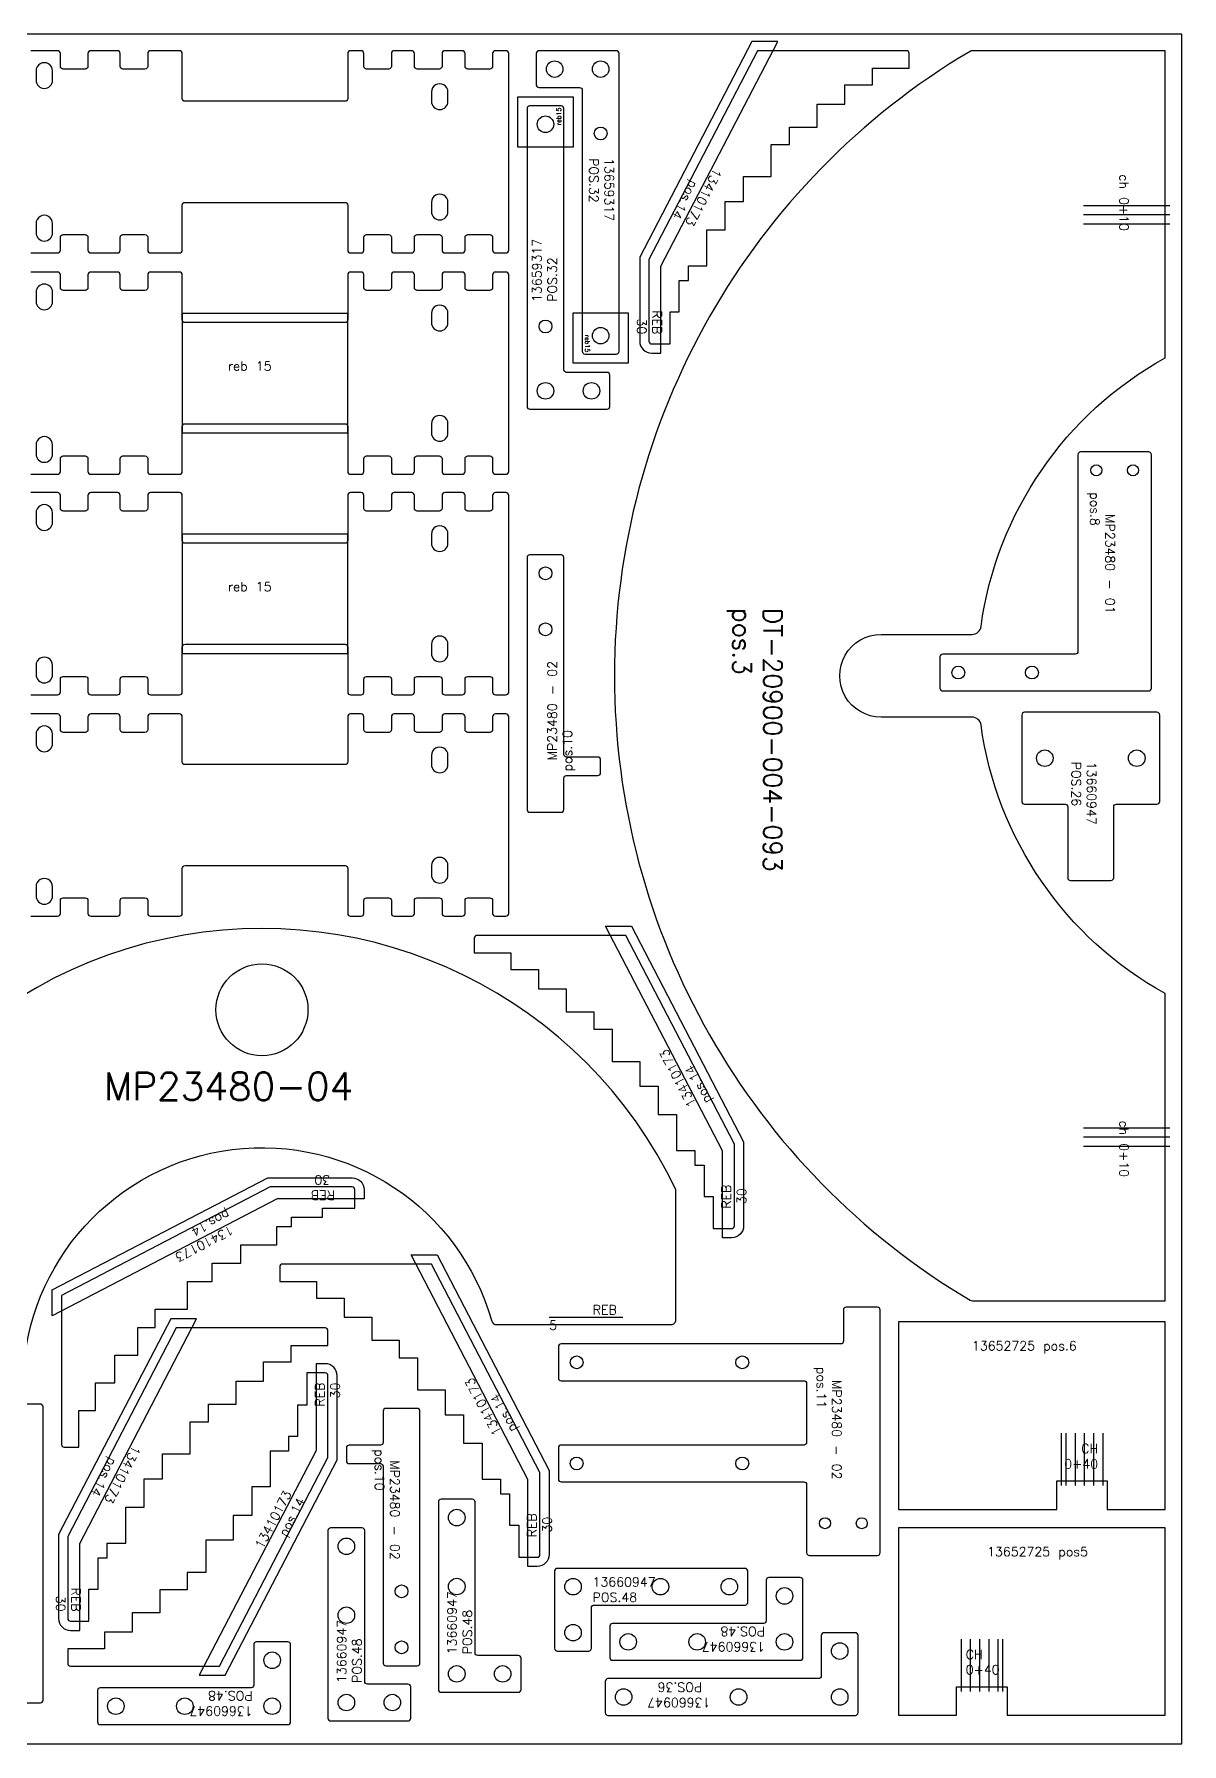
# Model space of a CAD drawing. Header units: millimetres. Extents: x 7875 to 10375, y -105 to 1860.
# Drawn here: x 9127 to 10375, y 0 to 1860 of the extents above; entities that cross this region are included whole.
import ezdxf

# ---------------------------------------------------------------- set-up
doc = ezdxf.new("R2010")
doc.units = ezdxf.units.MM
for name, color, linetype in [('12658287', 7, 'Continuous'), ('13410173', 7, 'Continuous'), ('13660947v0', 7, 'Continuous'), ('Chanfro', 7, 'Continuous'), ('DT-20900-004-093', 7, 'Continuous'), ('MP23480 - 01', 7, 'Continuous'), ('MP23480 - 02', 7, 'Continuous'), ('MP23480-04', 7, 'Continuous'), ('Rebaixo', 7, 'Continuous'), ('sheet', 24, 'Continuous'), ('Texto', 7, 'Continuous')]:
    doc.layers.add(name, color=color, linetype=linetype)
doc.styles.get("Standard").update_dxf_attribs({"font": 'txt.shx'})

msp = doc.modelspace()

# ---------------------------------------------------------------- linework, layer by layer
at = {"color": 7}
for points in [[(9673, 1805, 0.414214), (9676, 1802), (9720, 1802, -0.414214), (9723, 1799), (9723, 1515, 0.414214), (9726, 1512), (9760, 1512, 0.414214), (9763, 1515), (9763, 1839, 0.414214), (9760, 1842), (9676, 1842, 0.414214), (9673, 1839)], [(9753, 1489, 0.414214), (9750, 1492), (9706, 1492, -0.414214), (9703, 1495), (9703, 1779, 0.414214), (9700, 1782), (9666, 1782, 0.414214), (9663, 1779), (9663, 1455, 0.414214), (9666, 1452), (9750, 1452, 0.414214), (9753, 1455)]]:
    msp.add_lwpolyline(points, format="xyb", close=True, dxfattribs=at)
at = {"color": 2}
for points in [[(10067, 459), (10067, 255), (10239, 255), (10239, 286), (10294, 286), (10294, 255), (10357, 255), (10357, 459)], [(10357, 235), (10067, 235), (10067, 31), (10130, 31), (10130, 62), (10185, 62), (10185, 31), (10357, 31)]]:
    msp.add_lwpolyline(points, close=True, dxfattribs=at)
at = {"color": 7}
for centre, radius in [((9693, 1822), 9), ((9743, 1822), 9), ((9683, 1762), 9), ((9743, 1752), 7), ((9683, 1542), 7), ((9743, 1532), 9), ((9683, 1472), 9), ((9733, 1472), 9)]:
    msp.add_circle(centre, radius, dxfattribs=at)
at = {"layer": '12658287', "color": 2}
for points in [[(9123.5, 1622), (9152.5, 1622, 0.414214), (9155.5, 1625), (9155.5, 1639, -0.414214), (9158.5, 1642), (9182.5, 1642, -0.414214), (9185.5, 1639), (9185.5, 1625, 0.414214), (9188.5, 1622), (9217.5, 1622, 0.414214), (9220.5, 1625), (9220.5, 1639, -0.414214), (9223.5, 1642), (9247.5, 1642, -0.414214), (9250.5, 1639), (9250.5, 1625, 0.414214), (9253.5, 1622), (9285, 1622, 0.414214), (9288, 1625), (9288, 1674, -0.414214), (9291, 1677), (9465, 1677, -0.414214), (9468, 1674), (9468, 1625, 0.414214), (9471, 1622), (9482.5, 1622, 0.414214), (9485.5, 1625), (9485.5, 1639, -0.414214), (9488.5, 1642), (9512.5, 1642, -0.414214), (9515.5, 1639), (9515.5, 1625, 0.414214), (9518.5, 1622), (9537.5, 1622, 0.414214), (9540.5, 1625), (9540.5, 1639, -0.414214), (9543.5, 1642), (9567.5, 1642, -0.414214), (9570.5, 1639), (9570.5, 1625, 0.414214), (9573.5, 1622), (9592.5, 1622, 0.414214), (9595.5, 1625), (9595.5, 1639, -0.414214), (9598.5, 1642), (9622.5, 1642, -0.414214), (9625.5, 1639), (9625.5, 1625, 0.414214), (9628.5, 1622), (9640, 1622, 0.414214), (9643, 1625), (9643, 1839, 0.414214), (9640, 1842), (9628.5, 1842, 0.414214), (9625.5, 1839), (9625.5, 1825, -0.414214), (9622.5, 1822), (9598.5, 1822, -0.414214), (9595.5, 1825), (9595.5, 1839, 0.414214), (9592.5, 1842), (9573.5, 1842, 0.414214), (9570.5, 1839), (9570.5, 1825, -0.414214), (9567.5, 1822), (9543.5, 1822, -0.414214), (9540.5, 1825), (9540.5, 1839, 0.414214), (9537.5, 1842), (9518.5, 1842, 0.414214), (9515.5, 1839), (9515.5, 1825, -0.414214), (9512.5, 1822), (9488.5, 1822, -0.414214), (9485.5, 1825), (9485.5, 1839, 0.414214), (9482.5, 1842), (9471, 1842, 0.414214), (9468, 1839), (9468, 1790, -0.414214), (9465, 1787), (9291, 1787, -0.414214), (9288, 1790), (9288, 1839, 0.414214), (9285, 1842), (9253.5, 1842, 0.414214), (9250.5, 1839), (9250.5, 1825, -0.414214), (9247.5, 1822), (9223.5, 1822, -0.414214), (9220.5, 1825), (9220.5, 1839, 0.414214), (9217.5, 1842), (9188.5, 1842, 0.414214), (9185.5, 1839), (9185.5, 1825, -0.414214), (9182.5, 1822), (9158.5, 1822, -0.414214), (9155.5, 1825), (9155.5, 1839, 0.414214), (9152.5, 1842), (9123.5, 1842, 0.414214)], [(9123.5, 900.4), (9152.5, 900.4, 0.414214), (9155.5, 903.4), (9155.5, 917.4, -0.414214), (9158.5, 920.4), (9182.5, 920.4, -0.414214), (9185.5, 917.4), (9185.5, 903.4, 0.414214), (9188.5, 900.4), (9217.5, 900.4, 0.414214), (9220.5, 903.4), (9220.5, 917.4, -0.414214), (9223.5, 920.4), (9247.5, 920.4, -0.414214), (9250.5, 917.4), (9250.5, 903.4, 0.414214), (9253.5, 900.4), (9285, 900.4, 0.414214), (9288, 903.4), (9288, 952.4, -0.414214), (9291, 955.4), (9465, 955.4, -0.414214), (9468, 952.4), (9468, 903.4, 0.414214), (9471, 900.4), (9482.5, 900.4, 0.414214), (9485.5, 903.4), (9485.5, 917.4, -0.414214), (9488.5, 920.4), (9512.5, 920.4, -0.414214), (9515.5, 917.4), (9515.5, 903.4, 0.414214), (9518.5, 900.4), (9537.5, 900.4, 0.414214), (9540.5, 903.4), (9540.5, 917.4, -0.414214), (9543.5, 920.4), (9567.5, 920.4, -0.414214), (9570.5, 917.4), (9570.5, 903.4, 0.414214), (9573.5, 900.4), (9592.5, 900.4, 0.414214), (9595.5, 903.4), (9595.5, 917.4, -0.414214), (9598.5, 920.4), (9622.5, 920.4, -0.414214), (9625.5, 917.4), (9625.5, 903.4, 0.414214), (9628.5, 900.4), (9640, 900.4, 0.414214), (9643, 903.4), (9643, 1117.4, 0.414214), (9640, 1120.4), (9628.5, 1120.4, 0.414214), (9625.5, 1117.4), (9625.5, 1103.4, -0.414214), (9622.5, 1100.4), (9598.5, 1100.4, -0.414214), (9595.5, 1103.4), (9595.5, 1117.4, 0.414214), (9592.5, 1120.4), (9573.5, 1120.4, 0.414214), (9570.5, 1117.4), (9570.5, 1103.4, -0.414214), (9567.5, 1100.4), (9543.5, 1100.4, -0.414214), (9540.5, 1103.4), (9540.5, 1117.4, 0.414214), (9537.5, 1120.4), (9518.5, 1120.4, 0.414214), (9515.5, 1117.4), (9515.5, 1103.4, -0.414214), (9512.5, 1100.4), (9488.5, 1100.4, -0.414214), (9485.5, 1103.4), (9485.5, 1117.4, 0.414214), (9482.5, 1120.4), (9471, 1120.4, 0.414214), (9468, 1117.4), (9468, 1068.4, -0.414214), (9465, 1065.4), (9291, 1065.4, -0.414214), (9288, 1068.4), (9288, 1117.4, 0.414214), (9285, 1120.4), (9253.5, 1120.4, 0.414214), (9250.5, 1117.4), (9250.5, 1103.4, -0.414214), (9247.5, 1100.4), (9223.5, 1100.4, -0.414214), (9220.5, 1103.4), (9220.5, 1117.4, 0.414214), (9217.5, 1120.4), (9188.5, 1120.4, 0.414214), (9185.5, 1117.4), (9185.5, 1103.4, -0.414214), (9182.5, 1100.4), (9158.5, 1100.4, -0.414214), (9155.5, 1103.4), (9155.5, 1117.4, 0.414214), (9152.5, 1120.4), (9123.5, 1120.4, 0.414214)]]:
    msp.add_lwpolyline(points, format="xyb", dxfattribs=at)
for points in [[(9129, 1810, 0.999961), (9147, 1810), (9147, 1820, 1.000039), (9129, 1820)], [(9559, 1787, 0.999961), (9577, 1787), (9577, 1797, 1.000039), (9559, 1797)], [(9577, 1677, 1.000039), (9559, 1677), (9559, 1667, 0.999914), (9577, 1667)], [(9147, 1654, 1.000086), (9129, 1654), (9129, 1644, 0.999961), (9147, 1644)], [(9129, 1088.4, 0.999958), (9147, 1088.4), (9147, 1098.4, 1.000087), (9129, 1098.4)], [(9559, 1065.4, 0.999958), (9577, 1065.4), (9577, 1075.4, 1.000042), (9559, 1075.4)], [(9577, 955.4, 1.000087), (9559, 955.4), (9559, 945.4, 0.999958), (9577, 945.4)], [(9147, 932.4, 1.000042), (9129, 932.4), (9129, 922.4, 0.999958), (9147, 922.4)]]:
    msp.add_lwpolyline(points, format="xyb", close=True, dxfattribs=at)
at = {"layer": '12658287', "color": 6}
for points in [[(9123.5, 1381.2), (9152.5, 1381.2, 0.414214), (9155.5, 1384.2), (9155.5, 1398.2, -0.414214), (9158.5, 1401.2), (9182.5, 1401.2, -0.414214), (9185.5, 1398.2), (9185.5, 1384.2, 0.414214), (9188.5, 1381.2), (9217.5, 1381.2, 0.414214), (9220.5, 1384.2), (9220.5, 1398.2, -0.414214), (9223.5, 1401.2), (9247.5, 1401.2, -0.414214), (9250.5, 1398.2), (9250.5, 1384.2, 0.414214), (9253.5, 1381.2), (9285, 1381.2, 0.414214), (9288, 1384.2), (9288, 1433.2, -0.414214), (9291, 1436.2), (9465, 1436.2, -0.414214), (9468, 1433.2), (9468, 1384.2, 0.414214), (9471, 1381.2), (9482.5, 1381.2, 0.414214), (9485.5, 1384.2), (9485.5, 1398.2, -0.414214), (9488.5, 1401.2), (9512.5, 1401.2, -0.414214), (9515.5, 1398.2), (9515.5, 1384.2, 0.414214), (9518.5, 1381.2), (9537.5, 1381.2, 0.414214), (9540.5, 1384.2), (9540.5, 1398.2, -0.414214), (9543.5, 1401.2), (9567.5, 1401.2, -0.414214), (9570.5, 1398.2), (9570.5, 1384.2, 0.414214), (9573.5, 1381.2), (9592.5, 1381.2, 0.414214), (9595.5, 1384.2), (9595.5, 1398.2, -0.414214), (9598.5, 1401.2), (9622.5, 1401.2, -0.414214), (9625.5, 1398.2), (9625.5, 1384.2, 0.414214), (9628.5, 1381.2), (9640, 1381.2, 0.414214), (9643, 1384.2), (9643, 1598.2, 0.414214), (9640, 1601.2), (9628.5, 1601.2, 0.414214), (9625.5, 1598.2), (9625.5, 1584.2, -0.414214), (9622.5, 1581.2), (9598.5, 1581.2, -0.414214), (9595.5, 1584.2), (9595.5, 1598.2, 0.414214), (9592.5, 1601.2), (9573.5, 1601.2, 0.414214), (9570.5, 1598.2), (9570.5, 1584.2, -0.414214), (9567.5, 1581.2), (9543.5, 1581.2, -0.414214), (9540.5, 1584.2), (9540.5, 1598.2, 0.414214), (9537.5, 1601.2), (9518.5, 1601.2, 0.414214), (9515.5, 1598.2), (9515.5, 1584.2, -0.414214), (9512.5, 1581.2), (9488.5, 1581.2, -0.414214), (9485.5, 1584.2), (9485.5, 1598.2, 0.414214), (9482.5, 1601.2), (9471, 1601.2, 0.414214), (9468, 1598.2), (9468, 1549.2, -0.414214), (9465, 1546.2), (9291, 1546.2, -0.414214), (9288, 1549.2), (9288, 1598.2, 0.414214), (9285, 1601.2), (9253.5, 1601.2, 0.414214), (9250.5, 1598.2), (9250.5, 1584.2, -0.414214), (9247.5, 1581.2), (9223.5, 1581.2, -0.414214), (9220.5, 1584.2), (9220.5, 1598.2, 0.414214), (9217.5, 1601.2), (9188.5, 1601.2, 0.414214), (9185.5, 1598.2), (9185.5, 1584.2, -0.414214), (9182.5, 1581.2), (9158.5, 1581.2, -0.414214), (9155.5, 1584.2), (9155.5, 1598.2, 0.414214), (9152.5, 1601.2), (9123.5, 1601.2, 0.414214)], [(9123.5, 1141.2), (9152.5, 1141.2, 0.414214), (9155.5, 1144.2), (9155.5, 1158.2, -0.414214), (9158.5, 1161.2), (9182.5, 1161.2, -0.414214), (9185.5, 1158.2), (9185.5, 1144.2, 0.414214), (9188.5, 1141.2), (9217.5, 1141.2, 0.414214), (9220.5, 1144.2), (9220.5, 1158.2, -0.414214), (9223.5, 1161.2), (9247.5, 1161.2, -0.414214), (9250.5, 1158.2), (9250.5, 1144.2, 0.414214), (9253.5, 1141.2), (9285, 1141.2, 0.414214), (9288, 1144.2), (9288, 1193.2, -0.414214), (9291, 1196.2), (9465, 1196.2, -0.414214), (9468, 1193.2), (9468, 1144.2, 0.414214), (9471, 1141.2), (9482.5, 1141.2, 0.414214), (9485.5, 1144.2), (9485.5, 1158.2, -0.414214), (9488.5, 1161.2), (9512.5, 1161.2, -0.414214), (9515.5, 1158.2), (9515.5, 1144.2, 0.414214), (9518.5, 1141.2), (9537.5, 1141.2, 0.414214), (9540.5, 1144.2), (9540.5, 1158.2, -0.414214), (9543.5, 1161.2), (9567.5, 1161.2, -0.414214), (9570.5, 1158.2), (9570.5, 1144.2, 0.414214), (9573.5, 1141.2), (9592.5, 1141.2, 0.414214), (9595.5, 1144.2), (9595.5, 1158.2, -0.414214), (9598.5, 1161.2), (9622.5, 1161.2, -0.414214), (9625.5, 1158.2), (9625.5, 1144.2, 0.414214), (9628.5, 1141.2), (9640, 1141.2, 0.414214), (9643, 1144.2), (9643, 1358.2, 0.414214), (9640, 1361.2), (9628.5, 1361.2, 0.414214), (9625.5, 1358.2), (9625.5, 1344.2, -0.414214), (9622.5, 1341.2), (9598.5, 1341.2, -0.414214), (9595.5, 1344.2), (9595.5, 1358.2, 0.414214), (9592.5, 1361.2), (9573.5, 1361.2, 0.414214), (9570.5, 1358.2), (9570.5, 1344.2, -0.414214), (9567.5, 1341.2), (9543.5, 1341.2, -0.414214), (9540.5, 1344.2), (9540.5, 1358.2, 0.414214), (9537.5, 1361.2), (9518.5, 1361.2, 0.414214), (9515.5, 1358.2), (9515.5, 1344.2, -0.414214), (9512.5, 1341.2), (9488.5, 1341.2, -0.414214), (9485.5, 1344.2), (9485.5, 1358.2, 0.414214), (9482.5, 1361.2), (9471, 1361.2, 0.414214), (9468, 1358.2), (9468, 1309.2, -0.414214), (9465, 1306.2), (9291, 1306.2, -0.414214), (9288, 1309.2), (9288, 1358.2, 0.414214), (9285, 1361.2), (9253.5, 1361.2, 0.414214), (9250.5, 1358.2), (9250.5, 1344.2, -0.414214), (9247.5, 1341.2), (9223.5, 1341.2, -0.414214), (9220.5, 1344.2), (9220.5, 1358.2, 0.414214), (9217.5, 1361.2), (9188.5, 1361.2, 0.414214), (9185.5, 1358.2), (9185.5, 1344.2, -0.414214), (9182.5, 1341.2), (9158.5, 1341.2, -0.414214), (9155.5, 1344.2), (9155.5, 1358.2, 0.414214), (9152.5, 1361.2), (9123.5, 1361.2, 0.414214)]]:
    msp.add_lwpolyline(points, format="xyb", dxfattribs=at)
for points in [[(9129, 1569.2, 0.999941), (9147, 1569.2), (9147, 1579.2, 0.999951), (9129, 1579.2)], [(9559, 1546.2, 0.999941), (9577, 1546.2), (9577, 1556.2, 1.000059), (9559, 1556.2)], [(9577, 1436.2, 1.000059), (9559, 1436.2), (9559, 1426.2, 0.999941), (9577, 1426.2)], [(9147, 1413.2, 1.000059), (9129, 1413.2), (9129, 1403.2, 0.999941), (9147, 1403.2)], [(9129, 1329.2, 0.999944), (9147, 1329.2), (9147, 1339.2, 1.000056), (9129, 1339.2)], [(9559, 1306.2, 0.999944), (9577, 1306.2), (9577, 1316.2, 1.000056), (9559, 1316.2)], [(9577, 1196.2, 1.000056), (9559, 1196.2), (9559, 1186.2, 0.999944), (9577, 1186.2)], [(9147, 1173.2, 1.000056), (9129, 1173.2), (9129, 1163.2, 0.999944), (9147, 1163.2)]]:
    msp.add_lwpolyline(points, format="xyb", close=True, dxfattribs=at)
at = {"layer": '12658287', "color": 1}
msp.add_lwpolyline([(9133.7, 369.6), (8844.7, 369.6, 0.414214), (8841.7, 366.6), (8841.7, 47.6, 0.414214), (8844.7, 44.6), (9133.7, 44.6, 0.414214), (9136.7, 47.6), (9136.7, 366.6, 0.414214)], format="xyb", close=True, dxfattribs=at)
at = {"layer": '13410173', "color": 4}
for points in [[(9818.5, 1558), (9828.5, 1558), (9828.5, 1592), (9838.5, 1592), (9838.5, 1608), (9858.5, 1608), (9858.5, 1647), (9878.5, 1647), (9878.5, 1678), (9898.5, 1678), (9898.5, 1705), (9928.5, 1705), (9928.5, 1740), (9948.5, 1740), (9948.5, 1759), (9978.5, 1759), (9978.5, 1784), (10008.5, 1784), (10008.5, 1805), (10038.5, 1805), (10038.5, 1823), (10078.5, 1823), (10078.5, 1839, 0.414214), (10075.5, 1842), (9913.5, 1842), (9795.5, 1615), (9795.5, 1526, 0.414214), (9798.5, 1523), (9818.5, 1523)], [(9186.5, 168.4), (9196.5, 168.4), (9196.5, 202.4), (9206.5, 202.4), (9206.5, 218.4), (9226.5, 218.4), (9226.5, 257.4), (9246.5, 257.4), (9246.5, 288.4), (9266.5, 288.4), (9266.5, 315.4), (9296.5, 315.4), (9296.5, 350.4), (9316.5, 350.4), (9316.5, 369.4), (9346.5, 369.4), (9346.5, 394.4), (9376.5, 394.4), (9376.5, 415.4), (9406.5, 415.4), (9406.5, 433.4), (9446.5, 433.4), (9446.5, 449.4, 0.414214), (9443.5, 452.4), (9281.5, 452.4), (9163.5, 225.4), (9163.5, 136.4, 0.414214), (9166.5, 133.4), (9186.5, 133.4)], [(9423.5, 368.5), (9413.5, 368.5), (9413.5, 334.5), (9403.5, 334.5), (9403.5, 318.5), (9383.5, 318.5), (9383.5, 279.5), (9363.5, 279.5), (9363.5, 248.5), (9343.5, 248.5), (9343.5, 221.5), (9313.5, 221.5), (9313.5, 186.5), (9293.5, 186.5), (9293.5, 167.5), (9263.5, 167.5), (9263.5, 142.5), (9233.5, 142.5), (9233.5, 121.5), (9203.5, 121.5), (9203.5, 103.5), (9163.5, 103.5), (9163.5, 87.5, 0.414214), (9166.5, 84.5), (9328.5, 84.5), (9446.5, 311.5), (9446.5, 400.5, 0.414214), (9443.5, 403.5), (9423.5, 403.5)]]:
    msp.add_lwpolyline(points, format="xyb", close=True, dxfattribs=at)
at = {"layer": '13410173', "color": 3}
for points in [[(9865.5, 595.5), (9865.5, 560.5), (9885.5, 560.5, 0.414214), (9888.5, 563.5), (9888.5, 652.5), (9770.5, 879.5), (9608.5, 879.5, 0.414214), (9605.5, 876.5), (9605.5, 860.5), (9645.5, 860.5), (9645.5, 842.5), (9675.5, 842.5), (9675.5, 821.5), (9705.5, 821.5), (9705.5, 796.5), (9735.5, 796.5), (9735.5, 777.5), (9755.5, 777.5), (9755.5, 742.5), (9785.5, 742.5), (9785.5, 715.5), (9805.5, 715.5), (9805.5, 684.5), (9825.5, 684.5), (9825.5, 645.5), (9845.5, 645.5), (9845.5, 629.5), (9855.5, 629.5), (9855.5, 595.5)], [(9440.7, 582.8), (9475.7, 582.8), (9475.7, 602.8, 0.414214), (9472.7, 605.8), (9383.7, 605.8), (9156.7, 487.8), (9156.7, 325.8, 0.414214), (9159.7, 322.8), (9175.7, 322.8), (9175.7, 362.8), (9193.7, 362.8), (9193.7, 392.8), (9214.7, 392.8), (9214.7, 422.8), (9239.7, 422.8), (9239.7, 452.8), (9258.7, 452.8), (9258.7, 472.8), (9293.7, 472.8), (9293.7, 502.8), (9320.7, 502.8), (9320.7, 522.8), (9351.7, 522.8), (9351.7, 542.8), (9390.7, 542.8), (9390.7, 562.8), (9406.7, 562.8), (9406.7, 572.8), (9440.7, 572.8)], [(9654, 238), (9654, 203), (9674, 203, 0.414214), (9677, 206), (9677, 295), (9559, 522), (9397, 522, 0.414214), (9394, 519), (9394, 503), (9434, 503), (9434, 485), (9464, 485), (9464, 464), (9494, 464), (9494, 439), (9524, 439), (9524, 420), (9544, 420), (9544, 385), (9574, 385), (9574, 358), (9594, 358), (9594, 327), (9614, 327), (9614, 288), (9634, 288), (9634, 272), (9644, 272), (9644, 238)]]:
    msp.add_lwpolyline(points, format="xyb", close=True, dxfattribs=at)
at = {"layer": '13660947v0', "color": 2}
for points in [[(10348, 1122.3), (10204, 1122.3, 0.414214), (10201, 1119.3), (10201, 1025.3, 0.414214), (10204, 1022.3), (10248, 1022.3, -0.414214), (10251, 1019.3), (10251, 942.3, 0.414214), (10254, 939.3), (10298, 939.3, 0.414214), (10301, 942.3), (10301, 1019.3, -0.414214), (10304, 1022.3), (10348, 1022.3, 0.414214), (10351, 1025.3), (10351, 1119.3, 0.414214)], [(9569.5, 56.1), (9653.5, 56.1, 0.414214), (9656.5, 59.1), (9656.5, 93.1, 0.414214), (9653.5, 96.1), (9609.5, 96.1, -0.414214), (9606.5, 99.1), (9606.5, 263.1, 0.414214), (9603.5, 266.1), (9569.5, 266.1, 0.414214), (9566.5, 263.1), (9566.5, 59.1, 0.414214)], [(9449.5, 24.9), (9533.5, 24.9, 0.414214), (9536.5, 27.9), (9536.5, 61.9, 0.414214), (9533.5, 64.9), (9489.5, 64.9, -0.414214), (9486.5, 67.9), (9486.5, 231.9, 0.414214), (9483.5, 234.9), (9449.5, 234.9, 0.414214), (9446.5, 231.9), (9446.5, 27.9, 0.414214)], [(9693, 187.9), (9693, 103.9, 0.414214), (9696, 100.9), (9730, 100.9, 0.414214), (9733, 103.9), (9733, 147.9, -0.414214), (9736, 150.9), (9900, 150.9, 0.414214), (9903, 153.9), (9903, 187.9, 0.414214), (9900, 190.9), (9696, 190.9, 0.414214)], [(9963, 93.9), (9963, 177.9, 0.414214), (9960, 180.9), (9926, 180.9, 0.414214), (9923, 177.9), (9923, 133.9, -0.414214), (9920, 130.9), (9756, 130.9, 0.414214), (9753, 127.9), (9753, 93.9, 0.414214), (9756, 90.9), (9960, 90.9, 0.414214)], [(9980, 70.9), (9751, 70.9, 0.414214), (9748, 67.9), (9748, 33.9, 0.414214), (9751, 30.9), (10020, 30.9, 0.414214), (10023, 33.9), (10023, 117.9, 0.414214), (10020, 120.9), (9986, 120.9, 0.414214), (9983, 117.9), (9983, 73.9, -0.414214)], [(9405.8, 23.9), (9405.8, 107.9, 0.414214), (9402.8, 110.9), (9368.8, 110.9, 0.414214), (9365.8, 107.9), (9365.8, 63.9, -0.414214), (9362.8, 60.9), (9198.8, 60.9, 0.414214), (9195.8, 57.9), (9195.8, 23.9, 0.414214), (9198.8, 20.9), (9402.8, 20.9, 0.414214)]]:
    msp.add_lwpolyline(points, format="xyb", close=True, dxfattribs=at)
for centre in [(10226, 1072.3), (10326, 1072.3), (9586.5, 246.1), (9466.5, 214.9), (9586.5, 171.1), (9713, 170.9), (9808, 170.9), (9883, 170.9), (9943, 160.9), (9466.5, 139.9), (9713, 120.9), (9773, 110.9), (9848, 110.9), (9943, 110.9), (9385.8, 90.9), (10003, 100.9), (9586.5, 76.1), (9636.5, 76.1), (9768, 50.9), (9893, 50.9), (10003, 50.9), (9215.8, 40.9), (9290.8, 40.9), (9385.8, 40.9), (9466.5, 44.9), (9516.5, 44.9)]:
    msp.add_circle(centre, 9, dxfattribs=at)
at = {"layer": 'Chanfro', "color": 2}
for p, q in [((10268, 1673.8), (10362, 1673.8)), ((10268, 1663.8), (10362, 1663.8)), ((10268, 1653.8), (10362, 1653.8)), ((10268, 670.2), (10362, 670.2)), ((10268, 660.2), (10362, 660.2)), ((10268, 650.2), (10362, 650.2)), ((10244, 338), (10244, 281)), ((10249, 338), (10249, 281)), ((10259, 338), (10259, 281)), ((10269, 338), (10269, 281)), ((10279, 338), (10279, 281)), ((10289, 338), (10289, 281)), ((10135, 114), (10135, 57)), ((10145, 114), (10145, 57)), ((10155, 114), (10155, 57)), ((10165, 114), (10165, 57)), ((10175, 114), (10175, 57)), ((10180, 114), (10180, 57))]:
    msp.add_line(p, q, dxfattribs=at)
at = {"layer": 'DT-20900-004-093', "color": 2}
msp.add_lwpolyline([(10357, 1507.8), (10357, 1842), (10147.3, 1842, 0.134751), (10144.7, 1841.3, 0.56926), (10144.7, 482.7, 0.134751), (10147.3, 482), (10357, 482), (10357, 816.2, -0.236749), (10156.7, 1108.4, 0.374855), (10146.8, 1117), (10048, 1117, -1.000016), (10048, 1207), (10146.8, 1207, 0.374855), (10156.7, 1215.6, -0.236749)], format="xyb", close=True, dxfattribs=at)
at = {"layer": 'MP23480 - 01', "color": 2}
msp.add_lwpolyline([(10259, 1185.5), (10115, 1185.5, 0.414214), (10112, 1182.5), (10112, 1148.5, 0.414214), (10115, 1145.5), (10339, 1145.5, 0.414214), (10342, 1148.5), (10342, 1402.5, 0.414214), (10339, 1405.5), (10265, 1405.5, 0.414214), (10262, 1402.5), (10262, 1188.5, -0.414214)], format="xyb", close=True, dxfattribs=at)
for centre, radius in [((10282, 1385.5), 6), ((10322, 1385.5), 6), ((10132, 1165.5), 7), ((10212, 1165.5), 7)]:
    msp.add_circle(centre, radius, dxfattribs=at)
at = {"layer": 'MP23480 - 02', "color": 2}
for points in [[(9740, 1073.5), (9706, 1073.5, -0.414214), (9703, 1076.5), (9703, 1290.5, 0.414214), (9700, 1293.5), (9666, 1293.5, 0.414214), (9663, 1290.5), (9663, 1016.5, 0.414214), (9666, 1013.5), (9700, 1013.5, 0.414214), (9703, 1016.5), (9703, 1050.5, -0.414214), (9706, 1053.5), (9740, 1053.5, 0.414214), (9743, 1056.5), (9743, 1070.5, 0.414214)], [(9697, 432), (9697, 398, 0.414214), (9700, 395), (9964, 395, -0.414214), (9967, 392), (9967, 328, -0.414214), (9964, 325), (9700, 325, 0.414214), (9697, 322), (9697, 288, 0.414214), (9700, 285), (9964, 285, -0.414214), (9967, 282), (9967, 208, 0.414214), (9970, 205), (10044, 205, 0.414214), (10047, 208), (10047, 472, 0.414214), (10044, 475), (10010, 475, 0.414214), (10007, 472), (10007, 438, -0.414214), (10004, 435), (9700, 435, 0.414214)], [(9469.5, 304.9), (9503.5, 304.9, -0.414214), (9506.5, 301.9), (9506.5, 87.9, 0.414214), (9509.5, 84.9), (9543.5, 84.9, 0.414214), (9546.5, 87.9), (9546.5, 361.9, 0.414214), (9543.5, 364.9), (9509.5, 364.9, 0.414214), (9506.5, 361.9), (9506.5, 327.9, -0.414214), (9503.5, 324.9), (9469.5, 324.9, 0.414214), (9466.5, 321.9), (9466.5, 307.9, 0.414214)]]:
    msp.add_lwpolyline(points, format="xyb", close=True, dxfattribs=at)
for centre, radius in [((9683, 1273.5), 7), ((9683, 1212.5), 7), ((9717, 415), 7), ((9897, 415), 7), ((9717, 305), 7), ((9897, 305), 7), ((9987, 240), 6), ((10027, 240), 6), ((9526.5, 165.9), 7), ((9526.5, 104.9), 7)]:
    msp.add_circle(centre, radius, dxfattribs=at)
at = {"layer": 'MP23480-04', "color": 2}
msp.add_lwpolyline([(8881.2, 391.1), (9109.8, 391.1, 0.405947), (9114.8, 395.9, -0.857865), (9624.7, 459.7, 0.335189), (9629.6, 456.1), (9819.7, 456.1, 0.414214), (9824.7, 461.1), (9824.7, 603, 0.792914), (8876.2, 396.1, 0.418672)], format="xyb", close=True, dxfattribs=at)
msp.add_circle((9374.7, 798.6), 50, dxfattribs=at)
at = {"layer": 'Rebaixo', "color": 2}
msp.add_line((9687, 464), (9767, 464), dxfattribs=at)
at = {"layer": 'Rebaixo', "color": 4}
for points in [[(9935.6, 1852), (9907.4, 1852), (9785.5, 1617.4), (9785.5, 1526, 0.414214), (9798.5, 1513), (9808.5, 1513), (9808.5, 1607.5)], [(9303.6, 462.4), (9275.5, 462.4), (9153.5, 227.9), (9153.5, 136.4, 0.414214), (9166.5, 123.4), (9176.5, 123.4), (9176.5, 217.9)], [(9306.4, 74.5), (9334.6, 74.5), (9456.5, 309.1), (9456.5, 400.5, 0.414214), (9443.5, 413.5), (9433.5, 413.5), (9433.5, 319)]]:
    msp.add_lwpolyline(points, format="xyb", close=True, dxfattribs=at)
at = {"layer": 'Rebaixo', "color": 7, "linetype": 'Continuous', "lineweight": 25}
for points in [[(9653, 1737), (9653, 1792), (9713, 1792), (9713, 1737)], [(9773, 1557), (9773, 1502), (9713, 1502), (9713, 1557)]]:
    msp.add_lwpolyline(points, close=True, dxfattribs=at)
at = {"layer": 'Rebaixo', "color": 6}
for points in [[(9288, 1556.2), (9288, 1426.2), (9468, 1426.2), (9468, 1556.2)], [(9288, 1316.2), (9288, 1186.2), (9468, 1186.2), (9468, 1316.2)]]:
    msp.add_lwpolyline(points, close=True, dxfattribs=at)
at = {"layer": 'Rebaixo', "color": 3}
for points in [[(9748.4, 889.5), (9776.6, 889.5), (9898.5, 655), (9898.5, 563.5, -0.414214), (9885.5, 550.5), (9875.5, 550.5), (9875.5, 645)], [(9146.7, 465.7), (9146.7, 493.8), (9381.2, 615.8), (9472.7, 615.8, -0.414214), (9485.7, 602.8), (9485.7, 592.8), (9391.2, 592.8)], [(9536.9, 532), (9565.1, 532), (9687, 297.5), (9687, 206, -0.414214), (9674, 193), (9664, 193), (9664, 287.5)]]:
    msp.add_lwpolyline(points, format="xyb", close=True, dxfattribs=at)
at = {"layer": 'sheet', "color": 7}
msp.add_lwpolyline([(7875, 0), (10375, 0), (10375, 1860), (7875, 1860)], close=True, dxfattribs=at)

# ---------------------------------------------------------------- texts
at = {"layer": 'Chanfro', "color": 2, "char_height": 10, "width": 77.647, "rotation": 270}
for insert, attachment_point in [((10307.2, 1645.9), 9), ((10307.2, 678.1), 7)]:
    msp.add_mtext('ch 0+10', dxfattribs=dict(at, insert=insert, attachment_point=attachment_point))
at = {"layer": 'Chanfro', "color": 2, "char_height": 10, "width": 32.324}
for s, insert, attachment_point in [('CH 0+40', (10284, 326.2), 3), ('{\\W1.79937; }CH \\P{\\W0.271251; }0+40', (10140, 102.2), 1)]:
    msp.add_mtext(s, dxfattribs=dict(at, insert=insert, attachment_point=attachment_point))
at = {"layer": 'Rebaixo', "color": 7, "char_height": 5, "attachment_point": 1}
for insert, rotation in [((9694.9, 1760.8), 90), ((9731.1, 1533.2), 270)]:
    msp.add_mtext_dynamic_manual_height_columns('reb15', width=44.144, gutter_width=12.5, heights=[0], dxfattribs=dict(at, insert=insert, rotation=rotation))
at = {"layer": 'Rebaixo', "color": 4, "char_height": 10, "attachment_point": 3}
for insert, rotation in [((9809.4, 1533.5), 270), ((9432.6, 393), 90), ((9177.5, 143.9), 270)]:
    msp.add_mtext_dynamic_manual_height_columns('REB\\P30', width=51.612, gutter_width=12.5, heights=[0], dxfattribs=dict(at, insert=insert, rotation=rotation))
at = {"layer": 'Rebaixo', "color": 6, "char_height": 10, "attachment_point": 1}
for insert in [(9337.7, 1504), (9337.7, 1264)]:
    msp.add_mtext_dynamic_manual_height_columns('reb 15', width=89.19, gutter_width=12.5, heights=[0], dxfattribs=dict(at, insert=insert))
at = {"layer": 'Rebaixo', "color": 3, "char_height": 10, "attachment_point": 1}
for insert, rotation in [((9465.2, 591.8), 180), ((9874.6, 571), 90), ((9663.1, 213.5), 90)]:
    msp.add_mtext_dynamic_manual_height_columns('{\\W1.247266; }REB\\P{\\W1.8306; }30', width=51.612, gutter_width=12.5, heights=[0], dxfattribs=dict(at, insert=insert, rotation=rotation))
at = {"layer": 'Rebaixo', "color": 2, "insert": (9687, 477.1), "char_height": 10, "width": 80, "attachment_point": 1}
msp.add_mtext('{\\W5.318101; }REB 5', dxfattribs=at)
at = {"layer": 'Texto', "color": 7, "char_height": 10, "width": 171.219, "attachment_point": 1}
for insert, rotation in [((9757.3, 1725.2), 270), ((9668.7, 1568.8), 90)]:
    msp.add_mtext('13659317\\PPOS.32', dxfattribs=dict(at, insert=insert, rotation=rotation))
at = {"layer": 'Texto', "color": 4, "char_height": 10, "width": 109.081, "attachment_point": 3}
for insert, rotation in [((9843.6, 1649.8), 242.5), ((9211.7, 260.2), 242.5), ((9398.4, 276.7), 62.5)]:
    msp.add_mtext('13410173 pos.14', dxfattribs=dict(at, insert=insert, rotation=rotation))
at = {"layer": 'Texto', "color": 2, "attachment_point": 1}
for s, insert, char_height, width, rotation in [('{\\W2.656171; }MP23480 - 01 pos.8', (10302.1, 1361.6), 10, 144.78, 270), ('DT-20900-004-093\\Ppos.3', (9940.2, 1235.8), 20, 141.222, 270), ('{\\W1.340094; }MP23480 - 02 pos.10', (9685.3, 1057.9), 10, 142.278, 90), ('13660947 POS.26', (10281.9, 1068.5), 10, 116.776, 270), ('{\\W1.584383; }MP23480 - 02 pos.11', (10004.8, 410), 10, 142.278, 270), ('{\\W1.340094; }MP23480 - 02 pos.10', (9524.2, 320.5), 10, 142.278, 270), ('13660947 \\PPOS.48', (9576.3, 97.4), 10, 116.776, 90), ('13660947 \\PPOS.48', (9456.3, 66.2), 10, 116.776, 90), ('13660947 \\PPOS.48', (9921.7, 100.6), 10, 116.776, 180), ('13660947 \\PPOS.48', (9364.5, 30.6), 10, 116.776, 180), ('13660947\\P POS.36', (9862.3, 39.9), 10, 116.776, 180)]:
    msp.add_mtext(s, dxfattribs=dict(at, insert=insert, char_height=char_height, width=width, rotation=rotation))
at = {"layer": 'Texto', "color": 3, "char_height": 10, "width": 109.081, "attachment_point": 1}
for insert, rotation in [((9840.4, 687.3), 117.5), ((9348.9, 557.6), 207.5), ((9628.8, 329.8), 117.5)]:
    msp.add_mtext('{\\W0.424631; }13410173 pos.14', dxfattribs=dict(at, insert=insert, rotation=rotation))
at = {"layer": 'Texto', "color": 2}
for s, insert, char_height, width, attachment_point in [('{\\W4.419015; }MP23480-04', (9202.8, 730.4), 30, 337.753, 1), ('13652725 pos.6', (10260.7, 438), 10, 122.875, 3), ('13652725 pos5', (10163.3, 214), 10, 122.875, 1), ('13660947 \\PPOS.48', (9734.2, 181.1), 10, 116.776, 1)]:
    msp.add_mtext(s, dxfattribs=dict(at, insert=insert, char_height=char_height, width=width, attachment_point=attachment_point))

doc.saveas('drawing.dxf')
